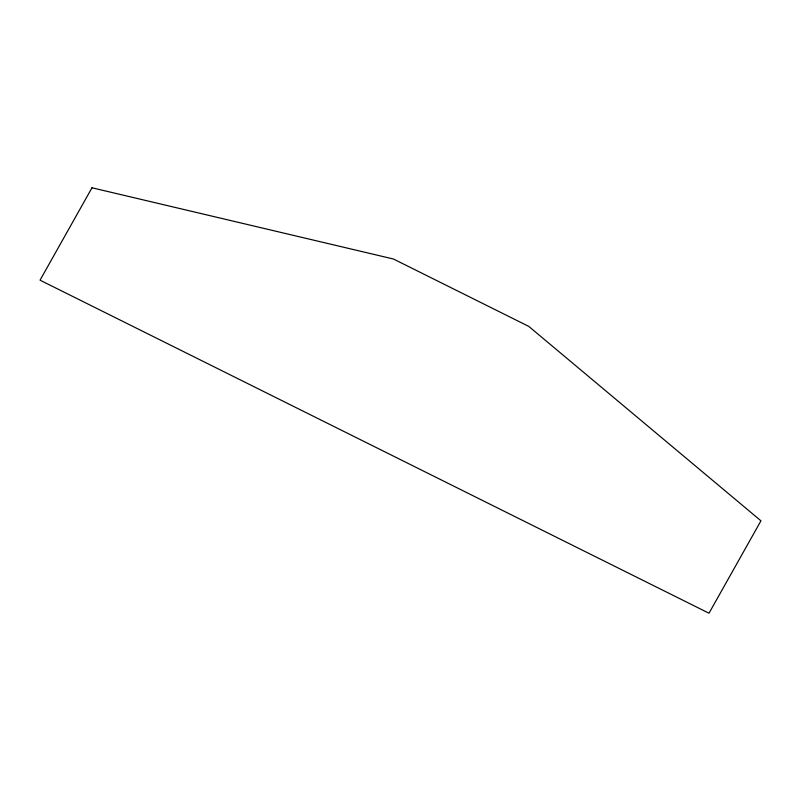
<?xml version="1.0" encoding="UTF-8"?>
<svg xmlns="http://www.w3.org/2000/svg" width="801" height="801" viewBox="0 0 801 801"><rect width="100%" height="100%" fill="white"/><g stroke="black" fill="none" stroke-linecap="round" stroke-linejoin="round"><path stroke-width="1.2" d="M91.995 187.784L40.05 280.18L709.005 613.216L760.95 520.82L528.76 326.387L393.441 259.013L91.995 187.784"/></g></svg>
